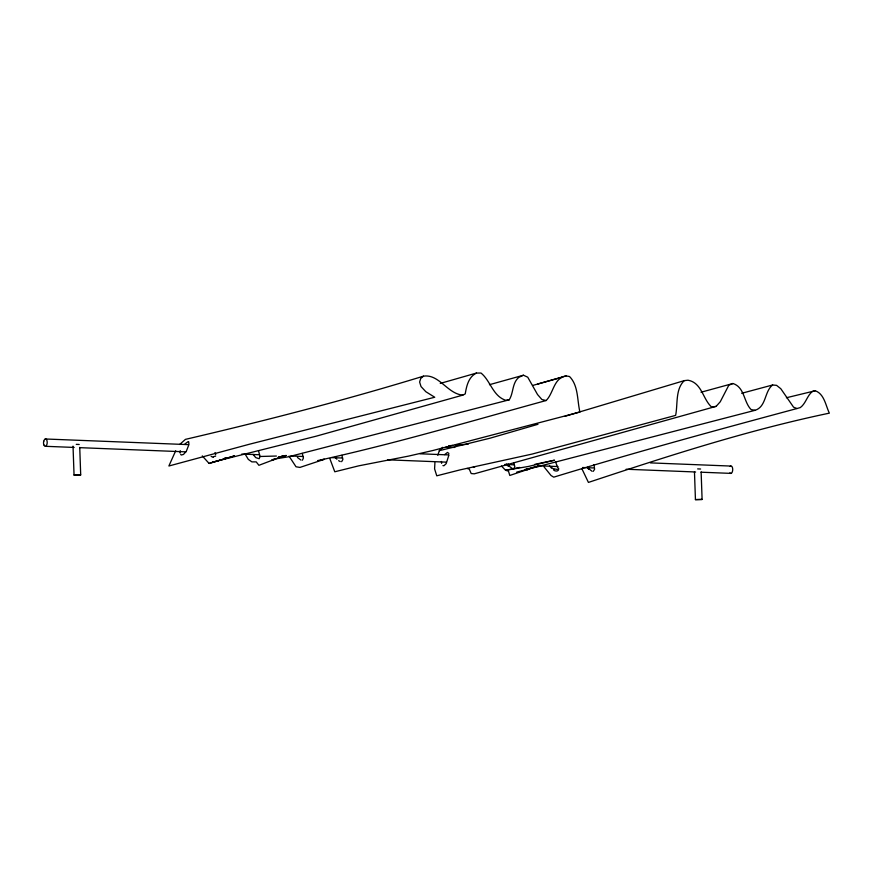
<?xml version="1.0" encoding="UTF-8"?>
<svg xmlns="http://www.w3.org/2000/svg" width="873" height="873" viewBox="0 0 873 873"><rect width="100%" height="100%" fill="white"/><g stroke="black" fill="none" stroke-linecap="round" stroke-linejoin="round"><path stroke-width="1.31" d="M434.918 462.723L434.59 468.877L436.762 475.818L460.278 469.827L532.072 454.08L675.637 415.384C677.917 404.046 675.222 389.314 684.268 380.639L688.011 380.213C701.957 382.723 702.732 399.212 711.67 407.091L716.155 406.349L720.28 401.733L728.802 385.222L732.927 383.509C744.756 387.197 743.545 401.973 751.118 409.579L755.112 410.299C766.494 406.632 764.29 391.453 772.616 384.993L776.566 385.353L780.811 388.736L793.557 407.167L796.973 408.531L800.301 407.582C805.921 403.457 806.99 395.753 812.414 391.475L815.262 390.755C824.319 393.985 825.651 405.443 829.35 413.147C747.43 430.28 667.747 456.099 588.424 482.42L581.909 468.768M558.665 468.375C559.244 471.638 555.195 471.66 553.493 469.914M448.886 455.084L446.179 463.65L443.942 465.713L442.917 465.625M180.274 450.664L179.947 452.891M437.788 455.324L439.326 450.664L442.764 447.314M43.814 441.236L44.185 440.145A3.601 1.746 -87.7 0 1 46.455 439.534L46.88 440.396A3.743 1.822 -87.7 0 1 47.011 444.062L46.651 445.143A3.601 1.746 -87.7 0 1 44.37 445.765L43.945 444.892M175.702 450.784L168.871 466.007L249.787 444.128L434.732 397.248L425.828 391.704L421.026 386.553L419.618 382.047L420.721 378.478L423.481 376.165C439.141 373.731 447.423 393.93 462.843 395.12L465.233 393.909C466.542 385.997 468.528 376.918 476.462 373.066L481.012 373.044C490.571 380.715 492.787 396.08 505.696 400.271L509.221 399.823C513.651 392.926 511.993 383.16 518.769 377.376L523.429 375.215L527.729 377.18L537.539 394.541L541.904 399.518L546.116 400.532C553.668 393.21 553.482 378.085 566.097 375.914L569.545 376.536C578.548 385.67 577.097 400.347 579.923 412.056L433.281 450.413L408.575 456.099L358.716 465.844L334.785 471.78L329.798 458.521M557.28 469.456L554.279 468.845M179.696 444.455L185.458 439.359C265.403 420.721 344.966 400.183 423.481 376.165M444.641 454.626L447.5 452.432L448.908 453.491M184.978 443.921L188.121 441.618M513.848 468.736L514.819 466.477L513.651 462.646M302.407 460.213L303.433 458.009L302.276 453.436M215.653 456.121L213.361 456.721M528.907 469.052L527.259 469.947M341.627 461.675L342.871 459.569L341.91 455.302M593.247 471.333L594.6 469.303L594.109 465.178M275.159 458.991L273.489 459.885L271.94 459.569M74.03 474.999L80.698 474.912L74.052 475.152L73.026 446.158M695.432 499.542L702.099 499.454L695.443 499.694L694.471 472.009M209.084 463.443L234.477 455.892L209.084 463.443L202.285 455.902M225.791 457.91L224.732 457.91M684.268 380.639L564.984 416.312M462.843 395.12L316.19 436.184L212.204 462.232M566.097 375.914L532.716 385.451M476.462 373.066L440.265 383.411M716.155 406.349L474.257 473.832L471.18 473.548L469.325 469.183L467.142 468.452M523.429 375.215L489.458 384.698M537.877 384.011L562.092 377.256M546.116 400.532C470.187 421.332 394.563 443.844 317.641 460.617M537.986 424.289L490.015 438.202L439.326 450.664M732.927 383.509L701.052 392.228M741.668 393.297L772.616 384.993M524.902 469.554L536.448 466.509L509.799 475.458L508.468 471.158L505.576 470.296L501.484 466.062M796.973 408.531C715.631 430.389 634.267 452.509 553.744 477.16L551.049 475.523L544.075 466.913M509.221 399.823L288.603 456.775L273.325 459.231M755.112 410.299L516.761 472.097M786.409 397.75L815.262 390.755M281.106 456.503L283.747 455.892L258.91 465.309L256.204 461.882L251.904 461.882L248.325 459.405L245.389 454.538M278.378 457.234L286.257 455.466L278.301 457.234M534.942 464.294L554.53 460.202L528.394 466.466L505.576 470.296L519.577 467.448M320.456 459.962L324.363 459.307L299.941 467.415L296.023 466.782L289.039 456.143M535.149 466.739L540.071 466.313M448.711 445.754L452.618 445.437M455.215 445.23L468.223 444.182M260.067 456.481L276.403 456.033M76.267 444.357L79.214 444.466M697.658 468.899L700.604 469.019M445.437 447.336L454.768 447.423M45.287 438.988L188.382 444.63M420.066 453.785L448.689 454.92M650.385 462.886L730.799 466.062M45.549 446.31L74.161 447.434M79.618 447.653L185.916 451.854M241.788 454.058L259.51 454.757M290.851 456.001L303.117 456.481M331.74 457.616L342.642 458.041M387.612 459.82L446.212 462.133M504.823 464.447L514.361 464.829M537.528 465.746L557.967 466.553M582.498 467.513L593.4 467.95M626.116 469.238L695.617 471.987M701.063 472.206L731.05 473.384M473.33 466.848L474.748 466.968M526.244 469.205L527.074 469.303M188.71 441.738L188.939 444.532L186.32 451.265L183.494 454.44L181.213 455.029L180.646 454.233M211.135 456.372L213.198 457.376M300.945 460.093L297.387 457.441M338.615 460.693L340.263 461.577M512.462 468.605L508.719 465.866M592.014 471.256L589.122 468.91M551.922 467.677L553.886 469.379M336.902 459.231L335.188 457.266M551.452 468.146L549.51 465.746M508.021 463.912L509.177 465.396M506.384 463.89L508.261 466.335M253.006 454.32L255.756 457.616L259.161 458.718L260.034 456.481L258.506 450.774M587.42 467.295L588.62 469.347M555.512 461.893L558.043 468.234M214.987 452.574L215.729 454.647M441.618 463.367L441.411 461.468M701.128 471.922L702.099 499.454M79.738 447.38L80.698 474.912M730.199 466.444A3.601 1.746 -87.7 0 1 731.967 466.608L732.392 467.47A3.743 1.822 -87.7 0 1 732.523 471.136L732.163 472.217A3.601 1.746 -87.7 0 1 729.883 472.839M43.836 444.924A3.743 1.822 -87.7 0 1 43.715 441.258M593.498 465.276L594.087 464.993L593.498 465.265"/></g></svg>
